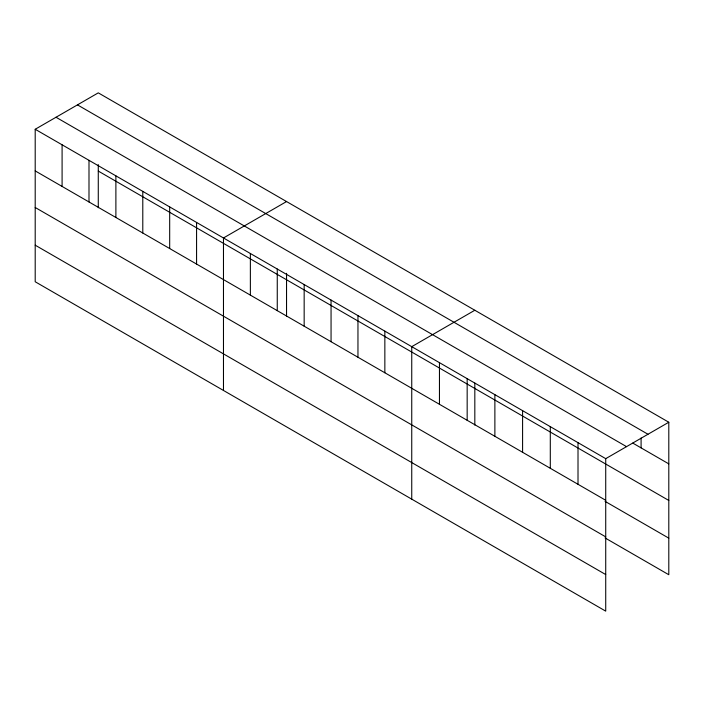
<?xml version="1.0" encoding="UTF-8"?>
<svg xmlns="http://www.w3.org/2000/svg" width="704" height="704" viewBox="0 0 704 704"><rect width="100%" height="100%" fill="white"/><g stroke="black" fill="none" stroke-linecap="round" stroke-linejoin="round"><path stroke-width="1.06" d="M35.2 129.272L605.722 458.656L605.722 611.142L35.2 281.758L35.2 129.272L98.278 92.858L668.8 422.242L668.8 574.728L605.062 537.935M286.546 201.555L223.476 237.97L223.476 390.456M474.822 310.253L411.743 346.667L411.743 499.154M605.722 458.656L668.8 422.242M77.458 104.87L647.988 434.262M632.773 443.08L668.8 463.874M56.012 117.251L626.542 446.644M98.278 171.072L668.8 500.456M35.2 170.905L605.722 500.289M605.062 501.354L668.8 538.146M35.2 207.486L605.722 536.87M35.2 245.177L605.722 574.561M641.089 438.02L641.089 447.876M578.01 442.658L578.01 484.29M550.299 426.659L550.299 468.292M522.588 410.661L522.588 452.294M494.877 394.662L494.877 436.295M474.822 383.082L474.822 425.11M467.166 378.664L467.166 420.297M439.454 362.666L439.454 404.298M384.85 331.135L384.85 372.768M357.958 315.612L357.958 357.245M331.056 300.08L331.056 341.713M304.163 284.557L304.163 326.19M286.546 273.31L286.546 316.413M277.262 269.025L277.262 310.658M250.369 253.502L250.369 295.126M196.574 222.438L196.574 264.07M169.682 206.914L169.682 248.547M142.789 191.382L142.789 233.015M115.887 175.859L115.887 217.492M98.278 164.613L98.278 207.715M88.994 160.327L88.994 201.96M62.093 144.795L62.093 186.428"/></g></svg>
